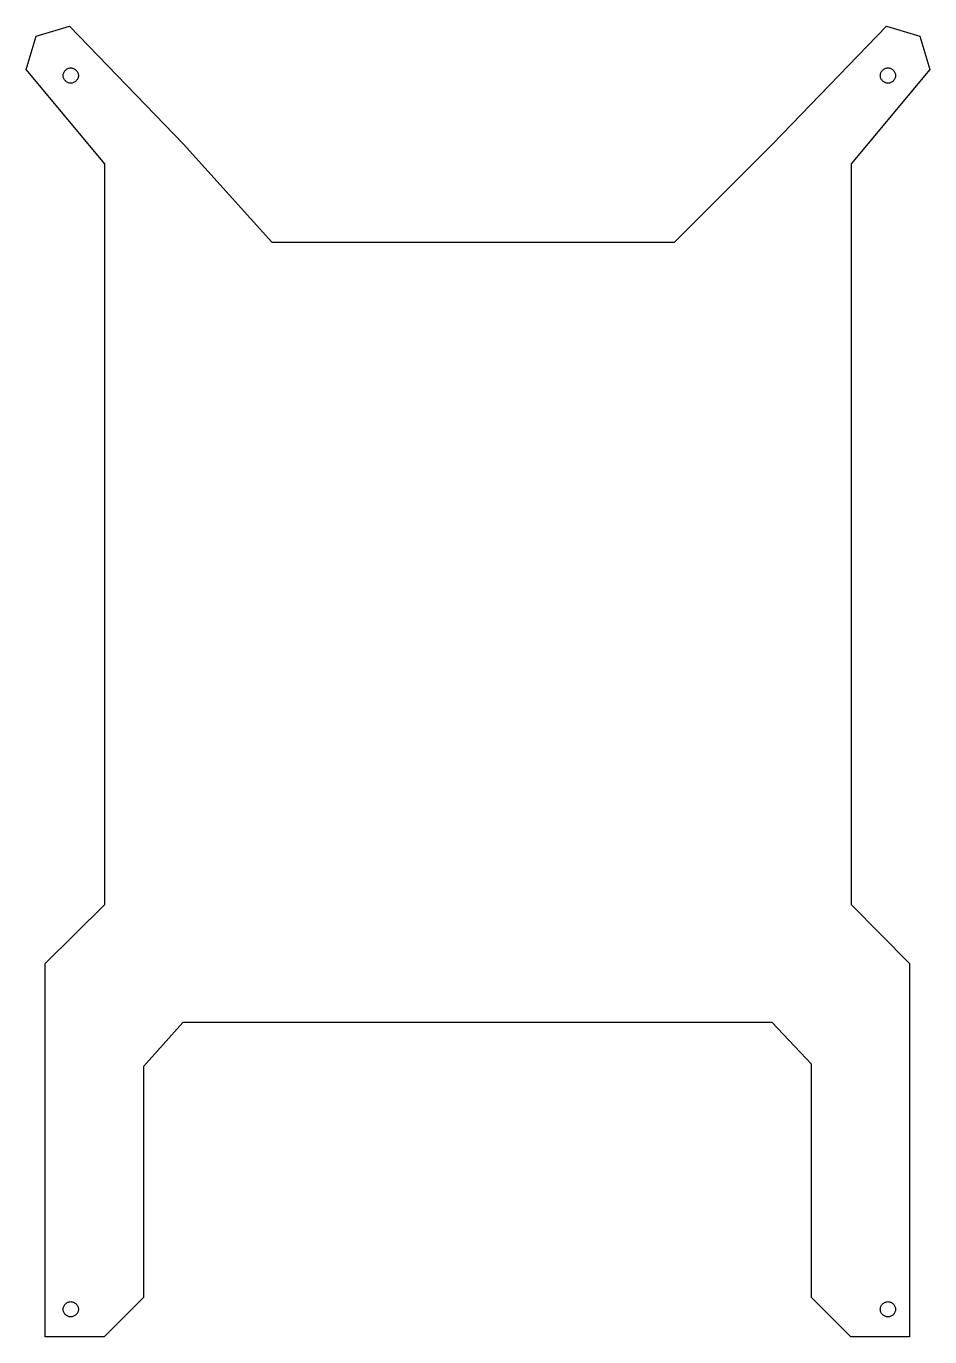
# Model space of a CAD drawing. Extents: x 9 to 239, y 5 to 338.
import ezdxf

# ---------------------------------------------------------------- set-up
doc = ezdxf.new("R2010")
doc.units = 0
doc.layers.add('Layer_1', color=7, linetype='CONTINUOUS')

msp = doc.modelspace()

# ---------------------------------------------------------------- linework, layer by layer
at = {"layer": 'Layer_1', "color": 7}
for points in [[(11.332899, 335.846897), (19.832899, 338.346898), (48.832897, 308.346897), (71.332897, 283.346899), (94.892269, 283.346899), (105.082896, 283.346899), (114.457898, 283.346899), (124.580557, 283.346899), (133.207898, 283.346899), (142.582897, 283.346899), (151.957899, 283.346899), (173.832898, 283.346899), (198.832899, 308.346897), (227.832898, 338.346898), (236.332898, 335.846897), (238.832898, 327.346897), (218.832898, 303.346898), (218.832898, 114.787553), (233.700019, 99.787555), (233.700019, 4.787544), (218.70002, 4.787544), (208.70002, 14.787553), (208.70002, 56.238665), (208.70002, 74.143111), (198.70002, 84.787554), (48.700018, 84.787554), (38.700019, 73.578666), (38.700019, 56.238665), (38.700019, 14.787553), (28.700019, 4.787544), (13.700021, 4.787544), (13.700021, 99.787555), (28.832897, 114.787553), (28.832897, 223.348251), (28.832897, 303.348253), (8.832898, 327.348252), (11.332899, 335.846897)], [(22.117431, 325.787568), (22.106791, 325.598248), (22.075699, 325.412295), (22.025373, 325.23093), (21.95703, 325.055377), (21.871892, 324.886851), (21.771178, 324.726577), (21.656113, 324.575774), (21.527914, 324.435662), (21.387805, 324.307465), (21.237002, 324.192398), (21.076728, 324.091687), (20.908202, 324.006549), (20.732648, 323.938206), (20.551284, 323.887877), (20.365331, 323.856785), (20.17601, 323.846145), (19.98669, 323.856785), (19.800737, 323.887877), (19.619372, 323.938206), (19.443819, 324.006549), (19.275292, 324.091687), (19.115018, 324.192398), (18.964216, 324.307465), (18.824107, 324.435665), (18.695907, 324.575774), (18.580842, 324.726577), (18.480128, 324.886851), (18.39499, 325.055377), (18.326648, 325.23093), (18.276322, 325.412295), (18.245229, 325.598248), (18.234589, 325.787568), (18.245229, 325.976889), (18.276319, 326.162842), (18.326648, 326.344204), (18.39499, 326.51976), (18.480128, 326.688283), (18.580842, 326.848557), (18.695907, 326.99936), (18.824104, 327.139469), (18.964216, 327.267669), (19.115018, 327.382734), (19.275292, 327.483447), (19.443816, 327.568583), (19.619372, 327.636926), (19.800734, 327.687254), (19.986687, 327.718347), (20.176007, 327.728986), (20.365328, 327.718347), (20.551281, 327.687254), (20.732643, 327.636926), (20.908199, 327.568583), (21.076722, 327.483445), (21.236996, 327.382734), (21.387799, 327.267669), (21.527911, 327.139469), (21.656108, 326.99936), (21.771173, 326.848557), (21.871886, 326.688283), (21.957024, 326.51976), (22.025367, 326.344204), (22.075696, 326.162842), (22.106786, 325.976889), (22.117431, 325.787568)], [(230.117456, 325.787568), (230.106822, 325.598248), (230.075731, 325.412295), (230.025404, 325.23093), (229.957061, 325.055377), (229.871923, 324.886851), (229.771211, 324.726577), (229.656146, 324.575774), (229.527948, 324.435665), (229.387837, 324.307465), (229.237034, 324.192398), (229.07676, 324.091687), (228.908236, 324.006549), (228.732681, 323.938206), (228.551318, 323.887877), (228.365365, 323.856785), (228.176044, 323.846145), (227.986723, 323.856785), (227.80077, 323.887877), (227.619406, 323.938206), (227.443851, 324.006549), (227.275327, 324.091687), (227.115052, 324.192398), (226.96425, 324.307465), (226.824139, 324.435662), (226.69594, 324.575774), (226.580875, 324.726577), (226.480163, 324.886851), (226.395025, 325.055377), (226.326682, 325.23093), (226.276355, 325.412295), (226.245263, 325.598248), (226.234629, 325.787568), (226.245263, 325.976889), (226.276356, 326.162842), (226.326683, 326.344204), (226.395027, 326.51976), (226.480165, 326.688283), (226.580877, 326.848557), (226.695942, 326.99936), (226.824141, 327.139469), (226.964251, 327.267669), (227.115054, 327.382734), (227.275328, 327.483447), (227.443852, 327.568583), (227.619406, 327.636926), (227.80077, 327.687254), (227.986722, 327.718347), (228.176043, 327.728986), (228.365364, 327.718347), (228.551316, 327.687254), (228.732679, 327.636926), (228.908233, 327.568583), (229.076757, 327.483445), (229.237031, 327.382734), (229.387833, 327.267669), (229.527944, 327.139469), (229.656142, 326.99936), (229.771208, 326.848557), (229.87192, 326.688283), (229.957057, 326.51976), (230.025401, 326.344204), (230.075728, 326.162842), (230.106821, 325.976889), (230.117456, 325.787568)], [(22.117431, 11.787559), (22.106791, 11.598238), (22.075702, 11.412288), (22.025373, 11.230923), (21.95703, 11.05537), (21.871892, 10.886846), (21.771178, 10.726572), (21.656113, 10.57577), (21.527914, 10.435661), (21.387805, 10.307461), (21.237002, 10.192396), (21.076728, 10.091685), (20.908202, 10.006547), (20.732648, 9.938204), (20.551287, 9.887879), (20.365333, 9.856786), (20.176013, 9.846146), (19.986693, 9.856786), (19.800739, 9.887879), (19.619378, 9.938207), (19.443824, 10.00655), (19.275298, 10.091685), (19.115024, 10.192399), (18.964221, 10.307464), (18.824112, 10.435661), (18.695913, 10.57577), (18.580848, 10.726572), (18.480134, 10.886846), (18.394996, 11.05537), (18.326653, 11.230923), (18.276324, 11.412288), (18.245235, 11.598238), (18.234595, 11.787559), (18.245235, 11.976882), (18.276327, 12.162835), (18.326653, 12.3442), (18.394996, 12.519756), (18.480134, 12.688282), (18.580845, 12.848559), (18.69591, 12.999362), (18.824109, 13.139474), (18.964219, 13.267676), (19.115021, 13.382741), (19.275295, 13.483455), (19.443821, 13.568595), (19.619375, 13.636938), (19.800739, 13.687267), (19.986693, 13.718359), (20.176016, 13.728999), (20.365339, 13.718359), (20.551292, 13.687267), (20.732657, 13.636938), (20.90821, 13.568593), (21.076737, 13.483455), (21.237011, 13.382741), (21.387813, 13.267673), (21.527922, 13.139474), (21.656122, 12.999362), (21.771187, 12.848556), (21.871898, 12.688282), (21.957036, 12.519756), (22.025379, 12.3442), (22.075704, 12.162835), (22.106797, 11.976882), (22.117431, 11.787559)], [(230.117456, 11.787559), (230.106819, 11.598238), (230.075727, 11.412288), (230.025399, 11.230923), (229.957056, 11.05537), (229.871918, 10.886846), (229.771206, 10.726572), (229.656141, 10.57577), (229.527942, 10.435661), (229.387832, 10.307464), (229.237029, 10.192399), (229.076756, 10.091685), (228.908232, 10.00655), (228.732678, 9.938207), (228.551314, 9.887879), (228.365362, 9.856786), (228.176042, 9.846146), (227.986722, 9.856786), (227.80077, 9.887879), (227.619406, 9.938207), (227.443852, 10.006547), (227.275328, 10.091685), (227.115054, 10.192396), (226.964252, 10.307461), (226.824141, 10.435661), (226.695942, 10.57577), (226.580876, 10.726572), (226.480164, 10.886846), (226.395026, 11.05537), (226.326683, 11.230923), (226.276355, 11.412288), (226.245263, 11.598238), (226.234626, 11.787559), (226.24526, 11.976882), (226.276351, 12.162835), (226.326678, 12.3442), (226.395021, 12.519756), (226.480158, 12.688282), (226.58087, 12.848559), (226.695935, 12.999362), (226.824133, 13.139474), (226.964244, 13.267676), (227.115047, 13.382741), (227.275321, 13.483455), (227.443846, 13.568595), (227.619401, 13.636938), (227.800765, 13.687267), (227.986719, 13.718359), (228.176041, 13.728999), (228.365362, 13.718359), (228.551316, 13.687267), (228.73268, 13.636938), (228.908235, 13.568593), (229.07676, 13.483455), (229.237034, 13.382741), (229.387836, 13.267673), (229.527947, 13.139474), (229.656145, 12.999362), (229.77121, 12.848556), (229.871922, 12.688282), (229.957059, 12.519756), (230.025401, 12.3442), (230.075728, 12.162835), (230.106819, 11.976882), (230.117456, 11.787559)]]:
    msp.add_lwpolyline(points, dxfattribs=at)

doc.saveas('drawing.dxf')
